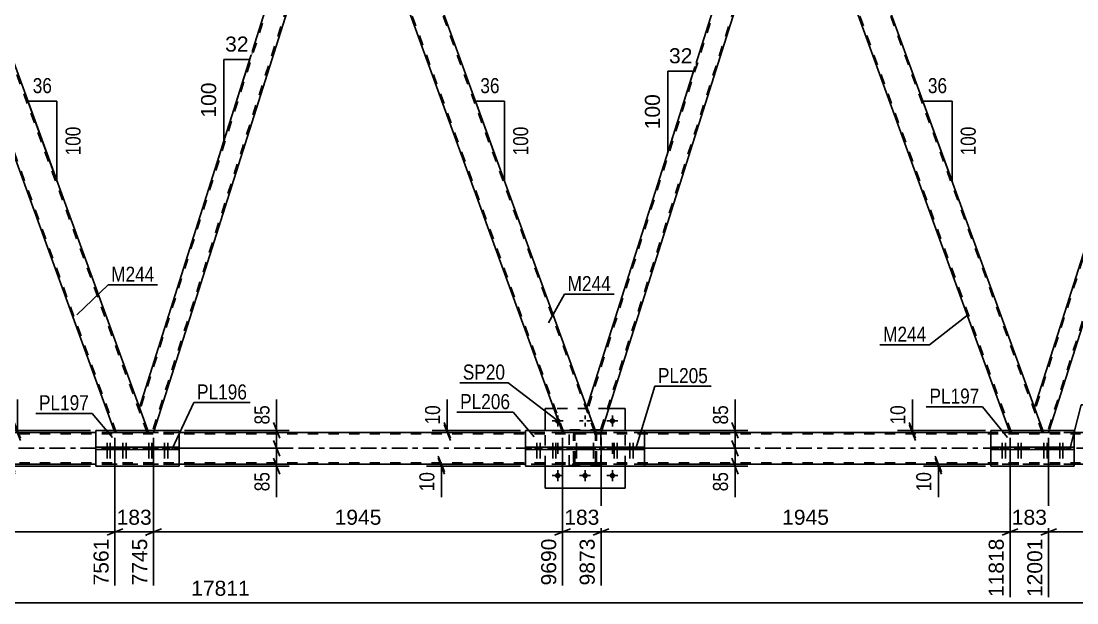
# Model space of a CAD drawing. Header units: millimetres. Extents: x -73 to 768, y -405 to 189.
# Drawn here: x 314.4 to 515.2, y -154.4 to -43.7 of the extents above; entities that cross this region are included whole.
import ezdxf

# ---------------------------------------------------------------- set-up
doc = ezdxf.new("R2010")
doc.units = ezdxf.units.MM
doc.linetypes.add('DXK_LINE_DOT2', pattern=[3.9198, 1.9599, -1.9599])
doc.linetypes.add('DXK_LINE_DOT3', pattern=[5.9187, 2.979, -0.9799, 0.9799, -0.9799])
doc.styles.add('Arial', font='ARIAL.TTF', dxfattribs={"height": 0.2})
doc.styles.add('Arial Narrow', font='ARIALN.TTF', dxfattribs={"height": 0.2})

# ---------------------------------------------------------------- blocks, each defined once
blk = doc.blocks.new('Part-122572935-3751 - 3735')
at = {"color": 7, "linetype": 'DXK_LINE_DOT2'}
for p, q in [((380.42, -3), (374.03, -3)), ((374.18, -3.4), (374.03, -3)), ((417.6, -122), (374.29, -3)), ((423.48, -122), (380.16, -3)), ((380.56, -3.4), (380.42, -3)), ((417.35, -122), (417.2, -121.6)), ((423.73, -122), (417.35, -122)), ((423.73, -122), (423.58, -121.6))]:
    blk.add_line(p, q, dxfattribs=at)
at = {"color": 2, "linetype": 'Continuous'}
for p, q in [((417.2, -121.6), (374.18, -3.4)), ((423.58, -121.6), (380.56, -3.4))]:
    blk.add_line(p, q, dxfattribs=at)
blk = doc.blocks.new('Part-122572935-3756 - 3735')
at = {"color": 7, "linetype": 'DXK_LINE_DOT2'}
for p, q in [((465.55, -3), (459.17, -3)), ((459.31, -3.4), (459.17, -3)), ((502.74, -122), (459.42, -3)), ((508.61, -122), (465.3, -3)), ((465.7, -3.4), (465.55, -3)), ((502.48, -122), (502.33, -121.6)), ((508.87, -122), (502.48, -122)), ((508.87, -122), (508.72, -121.6))]:
    blk.add_line(p, q, dxfattribs=at)
at = {"color": 2, "linetype": 'Continuous'}
for p, q in [((502.33, -121.6), (459.31, -3.4)), ((508.72, -121.6), (465.7, -3.4))]:
    blk.add_line(p, q, dxfattribs=at)
blk = doc.blocks.new('Part-122572935-3768 - 3735')
at = {"color": 7, "linetype": 'DXK_LINE_DOT2'}
for p, q in [((419.44, -122.48), (419.48, -122.29)), ((419.48, -122.29), (419.44, -122.48)), ((419.44, -127.52), (419.44, -122.48)), ((419.68, -122.48), (419.7, -122.38)), ((419.68, -127.52), (419.68, -122.48)), ((419.7, -122.38), (419.75, -122.31)), ((419.74, -122.03), (419.92, -122)), ((419.92, -122), (419.74, -122.03)), ((419.75, -122.31), (419.83, -122.25)), ((419.83, -122.25), (419.92, -122.24)), ((423.36, -122), (419.92, -122)), ((419.92, -122.24), (423.36, -122.24)), ((423.36, -122), (423.55, -122.03)), ((423.55, -122.03), (423.36, -122)), ((423.36, -122.24), (423.45, -122.25)), ((423.45, -122.25), (423.53, -122.31)), ((423.53, -122.31), (423.58, -122.38)), ((423.58, -122.38), (423.6, -122.48)), ((423.6, -127.52), (423.6, -122.48)), ((423.81, -122.29), (423.84, -122.48)), ((423.84, -122.48), (423.81, -122.29)), ((423.84, -127.52), (423.84, -122.48)), ((419.48, -127.7), (419.44, -127.52)), ((419.44, -127.52), (419.48, -127.7)), ((419.7, -127.61), (419.68, -127.52)), ((419.75, -127.69), (419.7, -127.61)), ((419.92, -128), (419.74, -127.96)), ((419.74, -127.96), (419.92, -128)), ((419.83, -127.74), (419.75, -127.69)), ((419.92, -127.76), (419.83, -127.74)), ((423.36, -127.76), (419.92, -127.76)), ((423.36, -128), (419.92, -128)), ((423.45, -127.74), (423.36, -127.76)), ((423.55, -127.96), (423.36, -128)), ((423.36, -128), (423.55, -127.96)), ((423.53, -127.69), (423.45, -127.74)), ((423.58, -127.61), (423.53, -127.69)), ((423.6, -127.52), (423.58, -127.61)), ((423.84, -127.52), (423.81, -127.7)), ((423.81, -127.7), (423.84, -127.52))]:
    blk.add_line(p, q, dxfattribs=at)
at = {"color": 7, "linetype": 'DXK_LINE_DOT3'}
blk.add_line((421.64, -125), (421.64, -125), dxfattribs=at)
at = {"color": 7, "linetype": 'DXK_LINE_DOT2'}
for centre, start, end in [((419.92, -122.48), 112.5, 157.5), ((419.92, -122.48), 112.5, 157.5), ((423.36, -122.48), 22.5, 67.5), ((423.36, -122.48), 22.5, 67.5), ((419.92, -127.52), 202.5, 247.5), ((419.92, -127.52), 202.5, 247.5), ((423.36, -127.52), 292.5, 337.5), ((423.36, -127.52), 292.5, 337.5)]:
    blk.add_arc(centre, 0.48, start, end, dxfattribs=at)
blk = doc.blocks.new('Part-122572935-3777 - 3735')
at = {"color": 2, "linetype": 'Continuous'}
for p, q in [((514.69, -121.6), (498.84, -121.6)), ((498.84, -124.76), (498.84, -121.6)), ((514.69, -124.76), (514.69, -121.6)), ((498.84, -128.4), (498.84, -125.24)), ((514.69, -128.4), (514.69, -125.24)), ((514.69, -128.4), (498.84, -128.4))]:
    blk.add_line(p, q, dxfattribs=at)
at = {"color": 7, "linetype": 'DXK_LINE_DOT2'}
for p, q in [((498.84, -125.24), (498.84, -124.76)), ((514.69, -125.24), (514.69, -124.76))]:
    blk.add_line(p, q, dxfattribs=at)
blk = doc.blocks.new('Part-122572935-3778 - 3735')
at = {"color": 7, "linetype": 'DXK_LINE_DOT2'}
for p, q in [((424.64, -121.46), (418.64, -121.46)), ((418.64, -128.26), (418.64, -121.46)), ((424.64, -128.26), (424.64, -121.46)), ((424.64, -128.26), (418.64, -128.26))]:
    blk.add_line(p, q, dxfattribs=at)
blk = doc.blocks.new('Part-122572935-3783 - 3735')
at = {"color": 2, "linetype": 'Continuous'}
for p, q in [((414.04, -121.6), (414.04, -117.4)), ((415.67, -117.4), (414.04, -117.4)), ((429.24, -117.4), (426.14, -117.4)), ((429.24, -121.6), (429.24, -117.4)), ((414.04, -132.6), (414.04, -128.4)), ((429.24, -132.6), (429.24, -128.4)), ((429.24, -132.6), (414.04, -132.6))]:
    blk.add_line(p, q, dxfattribs=at)
at = {"color": 7, "linetype": 'DXK_LINE_DOT2'}
for p, q in [((426.14, -117.4), (415.67, -117.4)), ((414.04, -128.4), (414.04, -121.6)), ((429.24, -128.4), (429.24, -121.6))]:
    blk.add_line(p, q, dxfattribs=at)
blk = doc.blocks.new('Part-122572935-3798 - 3735')
at = {"color": 2, "linetype": 'Continuous'}
for p, q in [((432.93, -121.6), (410.33, -121.6)), ((410.33, -124.76), (410.33, -121.6)), ((432.93, -124.76), (432.93, -121.6)), ((410.33, -128.4), (410.33, -125.24)), ((432.93, -128.4), (432.93, -125.24)), ((432.93, -128.4), (410.33, -128.4))]:
    blk.add_line(p, q, dxfattribs=at)
at = {"color": 7, "linetype": 'DXK_LINE_DOT2'}
for p, q in [((410.33, -125.24), (410.33, -124.76)), ((432.93, -125.24), (432.93, -124.76))]:
    blk.add_line(p, q, dxfattribs=at)
blk = doc.blocks.new('Bolt-122572935-4389 - 3735')
at = {"linetype": 'Continuous'}
for points in [[(331.09, -124.76), (330.37, -124.76), (330.37, -125.24), (331.09, -125.24)], [(331.7, -124.76), (330.98, -124.76), (330.98, -125.24), (331.7, -125.24)], [(334.11, -124.76), (333.39, -124.76), (333.39, -125.24), (334.11, -125.24)], [(334.71, -124.76), (333.99, -124.76), (333.99, -125.24), (334.71, -125.24)]]:
    blk.add_hatch(color=1, dxfattribs=at).paths.add_polyline_path(points)
at = {"color": 1, "linetype": 'Continuous'}
for p, q in [((330.73, -123.96), (330.73, -126.96)), ((331.34, -123.96), (331.34, -126.96)), ((333.75, -123.96), (333.75, -126.96)), ((334.35, -123.96), (334.35, -126.96)), ((330.37, -124.76), (330.37, -125.24)), ((330.98, -124.76), (330.98, -125.24)), ((331.09, -124.76), (331.09, -125.24)), ((331.7, -124.76), (331.7, -125.24)), ((333.39, -124.76), (333.39, -125.24)), ((333.99, -124.76), (333.99, -125.24)), ((334.11, -124.76), (334.11, -125.24)), ((334.71, -124.76), (334.71, -125.24))]:
    blk.add_line(p, q, dxfattribs=at)
blk = doc.blocks.new('Part-122572935-3957 - 3735')
at = {"color": 2, "linetype": 'Continuous'}
for p, q in [((344.42, -121.6), (328.57, -121.6)), ((328.57, -124.76), (328.57, -121.6)), ((344.42, -124.76), (344.42, -121.6)), ((328.57, -128.4), (328.57, -125.24)), ((344.42, -128.4), (344.42, -125.24)), ((344.42, -128.4), (328.57, -128.4))]:
    blk.add_line(p, q, dxfattribs=at)
at = {"color": 7, "linetype": 'DXK_LINE_DOT2'}
for p, q in [((328.57, -125.24), (328.57, -124.76)), ((344.42, -125.24), (344.42, -124.76))]:
    blk.add_line(p, q, dxfattribs=at)
blk = doc.blocks.new('Part-122572935-3996 - 3735')
at = {"color": 2, "linetype": 'Continuous'}
for p, q in [((432.93, -124.76), (410.33, -124.76)), ((410.33, -124.76), (410.33, -125.24)), ((432.93, -125.24), (410.33, -125.24)), ((416.74, -125.24), (416.74, -124.76)), ((418.23, -125.24), (418.23, -124.76)), ((425.03, -125.24), (425.03, -124.76)), ((426.53, -124.76), (426.53, -125.24)), ((432.93, -125.24), (432.93, -124.76))]:
    blk.add_line(p, q, dxfattribs=at)
at = {"color": 7, "linetype": 'DXK_LINE_DOT2'}
for p, q in [((410.33, -124.76), (432.93, -124.76)), ((410.33, -125.24), (432.93, -125.24))]:
    blk.add_line(p, q, dxfattribs=at)
blk = doc.blocks.new('Bolt-122572935-4002 - 3735')
at = {"linetype": 'Continuous'}
for points in [[(339, -124.76), (338.28, -124.76), (338.28, -125.24), (339, -125.24)], [(339.6, -124.76), (338.88, -124.76), (338.88, -125.24), (339.6, -125.24)], [(342.02, -124.76), (341.3, -124.76), (341.3, -125.24), (342.02, -125.24)], [(342.62, -124.76), (341.9, -124.76), (341.9, -125.24), (342.62, -125.24)]]:
    blk.add_hatch(color=1, dxfattribs=at).paths.add_polyline_path(points)
at = {"color": 1, "linetype": 'Continuous'}
for p, q in [((338.64, -123.96), (338.64, -126.96)), ((339.24, -123.96), (339.24, -126.96)), ((341.66, -123.96), (341.66, -126.96)), ((342.26, -123.96), (342.26, -126.96)), ((338.28, -124.76), (338.28, -125.24)), ((338.88, -124.76), (338.88, -125.24)), ((339, -124.76), (339, -125.24)), ((339.6, -124.76), (339.6, -125.24)), ((341.3, -124.76), (341.3, -125.24)), ((341.9, -124.76), (341.9, -125.24)), ((342.02, -124.76), (342.02, -125.24)), ((342.62, -124.76), (342.62, -125.24))]:
    blk.add_line(p, q, dxfattribs=at)
blk = doc.blocks.new('Part-122572935-4007 - 3735')
at = {"color": 2, "linetype": 'Continuous'}
for p, q in [((328.57, -124.76), (344.42, -124.76)), ((328.57, -124.76), (328.57, -125.24)), ((328.57, -125.24), (344.42, -125.24)), ((334.98, -125.24), (334.98, -124.76)), ((338.01, -124.76), (338.01, -125.24)), ((344.42, -124.76), (344.42, -125.24))]:
    blk.add_line(p, q, dxfattribs=at)
blk = doc.blocks.new('Part-122572935-4019 - 3735')
at = {"color": 2, "linetype": 'Continuous'}
for p, q in [((498.84, -124.76), (514.69, -124.76)), ((498.84, -124.76), (498.84, -125.24)), ((498.84, -125.24), (514.69, -125.24)), ((505.25, -125.24), (505.25, -124.76)), ((508.28, -124.76), (508.28, -125.24)), ((514.69, -124.76), (514.69, -125.24))]:
    blk.add_line(p, q, dxfattribs=at)
blk = doc.blocks.new('Bolt-122572935-4020 - 3735')
at = {"linetype": 'Continuous'}
for points in [[(509.27, -124.76), (508.55, -124.76), (508.55, -125.24), (509.27, -125.24)], [(509.87, -124.76), (509.15, -124.76), (509.15, -125.24), (509.87, -125.24)], [(512.29, -124.76), (511.57, -124.76), (511.57, -125.24), (512.29, -125.24)], [(512.89, -124.76), (512.17, -124.76), (512.17, -125.24), (512.89, -125.24)]]:
    blk.add_hatch(color=1, dxfattribs=at).paths.add_polyline_path(points)
at = {"color": 1, "linetype": 'Continuous'}
for p, q in [((508.91, -123.96), (508.91, -126.96)), ((509.51, -123.96), (509.51, -126.96)), ((511.93, -123.96), (511.93, -126.96)), ((512.53, -123.96), (512.53, -126.96)), ((508.55, -124.76), (508.55, -125.24)), ((509.15, -124.76), (509.15, -125.24)), ((509.27, -124.76), (509.27, -125.24)), ((509.87, -124.76), (509.87, -125.24)), ((511.57, -124.76), (511.57, -125.24)), ((512.17, -124.76), (512.17, -125.24)), ((512.29, -124.76), (512.29, -125.24)), ((512.89, -124.76), (512.89, -125.24))]:
    blk.add_line(p, q, dxfattribs=at)
blk = doc.blocks.new('Bolt-122572935-4021 - 3735')
at = {"linetype": 'Continuous'}
for points in [[(501.36, -124.76), (500.64, -124.76), (500.64, -125.24), (501.36, -125.24)], [(501.96, -124.76), (501.24, -124.76), (501.24, -125.24), (501.96, -125.24)], [(504.38, -124.76), (503.66, -124.76), (503.66, -125.24), (504.38, -125.24)], [(504.98, -124.76), (504.26, -124.76), (504.26, -125.24), (504.98, -125.24)]]:
    blk.add_hatch(color=1, dxfattribs=at).paths.add_polyline_path(points)
at = {"color": 1, "linetype": 'Continuous'}
for p, q in [((501, -123.96), (501, -126.96)), ((501.6, -123.96), (501.6, -126.96)), ((504.02, -123.96), (504.02, -126.96)), ((504.62, -123.96), (504.62, -126.96)), ((500.64, -124.76), (500.64, -125.24)), ((501.24, -124.76), (501.24, -125.24)), ((501.36, -124.76), (501.36, -125.24)), ((501.96, -124.76), (501.96, -125.24)), ((503.66, -124.76), (503.66, -125.24)), ((504.26, -124.76), (504.26, -125.24)), ((504.38, -124.76), (504.38, -125.24)), ((504.98, -124.76), (504.98, -125.24))]:
    blk.add_line(p, q, dxfattribs=at)
blk = doc.blocks.new('Part-122572935-4253 - 3735')
at = {"color": 2, "linetype": 'Continuous'}
for p, q in [((543.23, -3.4), (507.13, -117.23)), ((546.04, -7.77), (509.94, -121.6))]:
    blk.add_line(p, q, dxfattribs=at)
at = {"color": 7, "linetype": 'DXK_LINE_DOT2'}
for p, q in [((543.61, -3), (507.26, -117.6)), ((543.35, -3), (543.23, -3.4)), ((544.3, -3), (543.35, -3)), ((544.3, -3), (546.04, -7.77)), ((545.9, -7.4), (509.56, -122)), ((508.87, -122), (507.13, -117.23)), ((509.81, -122), (508.87, -122)), ((509.81, -122), (509.94, -121.6))]:
    blk.add_line(p, q, dxfattribs=at)
blk = doc.blocks.new('Bolt-122572935-4040 - 3735')
at = {"linetype": 'Continuous'}
for points in [[(427.51, -124.76), (426.79, -124.76), (426.79, -125.24), (427.51, -125.24)], [(428.11, -124.76), (427.39, -124.76), (427.39, -125.24), (428.11, -125.24)], [(430.53, -124.76), (429.81, -124.76), (429.81, -125.24), (430.53, -125.24)], [(431.13, -124.76), (430.41, -124.76), (430.41, -125.24), (431.13, -125.24)]]:
    blk.add_hatch(color=1, dxfattribs=at).paths.add_polyline_path(points)
at = {"color": 1, "linetype": 'Continuous'}
for p, q in [((427.15, -123.96), (427.15, -126.96)), ((427.75, -123.96), (427.75, -126.96)), ((430.17, -123.96), (430.17, -126.96)), ((430.77, -123.96), (430.77, -126.96)), ((426.79, -124.76), (426.79, -125.24)), ((427.39, -124.76), (427.39, -125.24)), ((427.51, -124.76), (427.51, -125.24)), ((428.11, -124.76), (428.11, -125.24)), ((429.81, -124.76), (429.81, -125.24)), ((430.41, -124.76), (430.41, -125.24)), ((430.53, -124.76), (430.53, -125.24)), ((431.13, -124.76), (431.13, -125.24))]:
    blk.add_line(p, q, dxfattribs=at)
blk = doc.blocks.new('Bolt-122572935-4041 - 3735')
at = {"linetype": 'Continuous'}
for points in [[(420.39, -124.76), (419.67, -124.76), (419.67, -125.24), (420.39, -125.24)], [(420.39, -124.76), (419.67, -124.76), (419.67, -125.24), (420.39, -125.24)], [(423.59, -124.76), (422.87, -124.76), (422.87, -125.24), (423.59, -125.24)], [(423.59, -124.76), (422.87, -124.76), (422.87, -125.24), (423.59, -125.24)]]:
    blk.add_hatch(color=1, dxfattribs=at).paths.add_polyline_path(points)
at = {"color": 1, "linetype": 'Continuous'}
for p, q in [((420.03, -123.96), (420.03, -126.96)), ((420.03, -123.96), (420.03, -126.96)), ((423.23, -123.96), (423.23, -126.96)), ((423.23, -123.96), (423.23, -126.96)), ((419.67, -124.76), (419.67, -125.24)), ((419.67, -124.76), (419.67, -125.24)), ((420.39, -124.76), (420.39, -125.24)), ((420.39, -124.76), (420.39, -125.24)), ((422.87, -124.76), (422.87, -125.24)), ((422.87, -124.76), (422.87, -125.24)), ((423.59, -124.76), (423.59, -125.24)), ((423.59, -124.76), (423.59, -125.24))]:
    blk.add_line(p, q, dxfattribs=at)
blk = doc.blocks.new('Bolt-122572935-4042 - 3735')
at = {"linetype": 'Continuous'}
for points in [[(412.85, -124.76), (412.13, -124.76), (412.13, -125.24), (412.85, -125.24)], [(413.45, -124.76), (412.73, -124.76), (412.73, -125.24), (413.45, -125.24)], [(415.87, -124.76), (415.15, -124.76), (415.15, -125.24), (415.87, -125.24)], [(416.47, -124.76), (415.75, -124.76), (415.75, -125.24), (416.47, -125.24)]]:
    blk.add_hatch(color=1, dxfattribs=at).paths.add_polyline_path(points)
at = {"color": 1, "linetype": 'Continuous'}
for p, q in [((412.49, -123.96), (412.49, -126.96)), ((413.09, -123.96), (413.09, -126.96)), ((415.51, -123.96), (415.51, -126.96)), ((416.11, -123.96), (416.11, -126.96)), ((412.13, -124.76), (412.13, -125.24)), ((412.73, -124.76), (412.73, -125.24)), ((412.85, -124.76), (412.85, -125.24)), ((413.45, -124.76), (413.45, -125.24)), ((415.15, -124.76), (415.15, -125.24)), ((415.75, -124.76), (415.75, -125.24)), ((415.87, -124.76), (415.87, -125.24)), ((416.47, -124.76), (416.47, -125.24))]:
    blk.add_line(p, q, dxfattribs=at)
blk = doc.blocks.new('Part-122572935-4212 - 3735')
at = {"color": 7, "linetype": 'DXK_LINE_DOT2'}
for p, q in [((692.3, -122.24), (29.76, -122.24)), ((692.3, -122), (73.17, -122)), ((344.42, -122), (328.57, -122)), ((432.93, -122), (410.33, -122)), ((514.69, -122), (498.84, -122)), ((692.3, -127.76), (29.76, -127.76)), ((692.3, -128), (73.17, -128)), ((344.42, -128), (328.57, -128)), ((432.93, -128), (410.33, -128)), ((514.69, -128), (498.84, -128))]:
    blk.add_line(p, q, dxfattribs=at)
at = {"color": 2, "linetype": 'Continuous'}
for p, q in [((328.57, -122), (259.29, -122)), ((410.33, -122), (344.42, -122)), ((498.84, -122), (432.93, -122)), ((580.6, -122), (514.69, -122)), ((328.57, -128), (259.29, -128)), ((410.33, -128), (344.42, -128)), ((498.84, -128), (432.93, -128)), ((580.6, -128), (514.69, -128))]:
    blk.add_line(p, q, dxfattribs=at)
at = {"color": 7, "linetype": 'DXK_LINE_DOT3'}
blk.add_line((29.76, -125), (692.3, -125), dxfattribs=at)
blk = doc.blocks.new('Part-122572935-4258 - 3735')
at = {"color": 2, "linetype": 'Continuous'}
for p, q in [((458.09, -3.4), (422, -117.23)), ((460.9, -7.77), (424.81, -121.6))]:
    blk.add_line(p, q, dxfattribs=at)
at = {"color": 7, "linetype": 'DXK_LINE_DOT2'}
for p, q in [((458.47, -3), (422.13, -117.6)), ((458.22, -3), (458.09, -3.4)), ((459.17, -3), (458.22, -3)), ((459.17, -3), (460.9, -7.77)), ((460.77, -7.4), (424.43, -122)), ((423.73, -122), (422, -117.23)), ((424.68, -122), (423.73, -122)), ((424.68, -122), (424.81, -121.6))]:
    blk.add_line(p, q, dxfattribs=at)
blk = doc.blocks.new('Part-122572935-4280 - 3735')
at = {"color": 2, "linetype": 'Continuous'}
for p, q in [((372.96, -3.4), (336.86, -117.23)), ((375.77, -7.77), (339.67, -121.6))]:
    blk.add_line(p, q, dxfattribs=at)
at = {"color": 7, "linetype": 'DXK_LINE_DOT2'}
for p, q in [((373.34, -3), (337, -117.6)), ((373.08, -3), (372.96, -3.4)), ((374.03, -3), (373.08, -3)), ((374.03, -3), (375.77, -7.77)), ((375.63, -7.4), (339.29, -122)), ((338.6, -122), (336.86, -117.23)), ((339.55, -122), (338.6, -122)), ((339.55, -122), (339.67, -121.6))]:
    blk.add_line(p, q, dxfattribs=at)
blk = doc.blocks.new('Bolt-122572935-4420 - 3735')
at = {"linetype": 'Continuous'}
for points in [[(416.96, -119.8, -1), (415.92, -119.8, -1)], [(427.36, -119.8, -1), (426.32, -119.8, -1)], [(416.96, -130.2, -1), (415.92, -130.2, -1)], [(422.16, -130.2, -1), (421.12, -130.2, -1)], [(427.36, -130.2, -1), (426.32, -130.2, -1)]]:
    blk.add_hatch(color=1, dxfattribs=at).paths.add_polyline_path(points)
at = {"color": 1, "linetype": 'Continuous'}
for p, q in [((415.4, -119.8), (417.48, -119.8)), ((416.44, -118.76), (416.44, -120.84)), ((420.6, -119.8), (421.3, -119.8)), ((421.64, -118.76), (421.64, -119.45)), ((421.64, -120.84), (421.64, -120.14)), ((422.68, -119.8), (421.99, -119.8)), ((425.8, -119.8), (427.88, -119.8)), ((426.84, -118.76), (426.84, -120.84)), ((416.44, -123.96), (416.44, -124.65)), ((426.84, -123.96), (426.84, -124.65)), ((415.4, -125), (416.1, -125)), ((416.44, -126.04), (416.44, -125.34)), ((417.48, -125), (416.79, -125)), ((425.8, -125), (426.5, -125)), ((426.84, -126.04), (426.84, -125.34)), ((427.88, -125), (427.19, -125)), ((415.4, -130.2), (417.48, -130.2)), ((416.44, -129.16), (416.44, -131.24)), ((420.6, -130.2), (422.68, -130.2)), ((421.64, -129.16), (421.64, -131.24)), ((425.8, -130.2), (427.88, -130.2)), ((426.84, -129.16), (426.84, -131.24))]:
    blk.add_line(p, q, dxfattribs=at)
blk = doc.blocks.new('Part-122572935-4367 - 3735')
at = {"color": 7, "linetype": 'DXK_LINE_DOT2'}
for p, q in [((295.28, -3), (288.9, -3)), ((289.05, -3.4), (288.9, -3)), ((332.47, -122), (289.15, -3)), ((338.34, -122), (295.03, -3)), ((295.43, -3.4), (295.28, -3)), ((332.21, -122), (332.06, -121.6)), ((338.6, -122), (332.21, -122)), ((338.6, -122), (338.45, -121.6))]:
    blk.add_line(p, q, dxfattribs=at)
at = {"color": 2, "linetype": 'Continuous'}
for p, q in [((332.06, -121.6), (289.05, -3.4)), ((338.45, -121.6), (295.43, -3.4))]:
    blk.add_line(p, q, dxfattribs=at)
blk = doc.blocks.new('StraightDimension-122572935-5083 - 3735')
at = {"color": 7, "linetype": 'Continuous'}
blk.add_line((-0.64, -154.41), (705.2, -154.41), dxfattribs=at)
at = {"color": 0}
blk.add_wipeout([(358.44, -153.66), (358.44, -149.46), (346.12, -149.46), (346.12, -153.66)], dxfattribs=at)
at = {"color": 3, "style": 'Arial'}
blk.add_text('17811', height=2.865, dxfattribs=at).set_placement((346.72, -153.06))
blk = doc.blocks.new('StraightDimension-122572935-21072 - 3735')
at = {"color": 7, "linetype": 'Continuous'}
for p, q in [((488.24, -126.5), (489.44, -129.5)), ((497.84, -128), (485.99, -128)), ((497.84, -128.4), (485.99, -128.4)), ((489.44, -129.9), (488.24, -126.9)), ((488.84, -128.4), (488.84, -128))]:
    blk.add_line(p, q, dxfattribs=at)
at = {"color": 0}
blk.add_wipeout([(488.09, -128.92), (483.89, -128.92), (483.89, -133.78), (488.09, -133.78)], dxfattribs=at)
at = {"color": 7, "linetype": 'Continuous'}
blk.add_line((488.84, -128.4), (488.84, -134.3), dxfattribs=at)
blk.add_line((488.84, -128.4), (488.84, -134.3), dxfattribs=at)
at = {"color": 3, "style": 'Arial Narrow'}
blk.add_text('10', height=2.863, rotation=90.0002, dxfattribs=at).set_placement((487.49, -133.18))
blk = doc.blocks.new('StraightDimension-122572935-4770 - 3735')
at = {"color": 7, "linetype": 'Continuous'}
for p, q in [((332.21, -123), (332.21, -151.09)), ((339.55, -123), (339.55, -151.09)), ((330.71, -141.5), (333.71, -140.3)), ((341.05, -140.3), (338.05, -141.5)), ((332.21, -140.9), (339.55, -140.9))]:
    blk.add_line(p, q, dxfattribs=at)
at = {"color": 0}
blk.add_wipeout([(339.81, -140.15), (339.81, -135.95), (331.94, -135.95), (331.94, -140.15)], dxfattribs=at)
at = {"color": 0, "linetype": 'Continuous'}
blk.add_wipeout([(338.95, -141.6), (334.75, -141.6), (334.75, -151.69), (338.95, -151.69)], dxfattribs=at)
at = {"color": 3, "style": 'Arial'}
blk.add_text('183', height=2.865, dxfattribs=at).set_placement((332.54, -139.55))
at = {"color": 3, "linetype": 'Continuous', "style": 'Arial'}
blk.add_text('7745', height=2.865, rotation=90.0002, dxfattribs=at).set_placement((338.35, -151.09))
blk = doc.blocks.new('AngleDimension-122572935-21363 - 3735')
at = {"color": 7, "linetype": 'Continuous'}
for p, q in [((489.44, -68.63), (485.91, -58.93)), ((491.45, -58.93), (485.91, -58.93)), ((491.45, -74.15), (485.91, -58.93)), ((491.45, -74.15), (491.45, -58.93))]:
    blk.add_line(p, q, dxfattribs=at)
at = {"color": 0}
for points in [[(491.11, -58.03), (491.11, -53.83), (486.25, -53.83), (486.25, -58.03)], [(496.55, -63.2), (492.35, -63.2), (492.35, -69.88), (496.55, -69.88)]]:
    blk.add_wipeout(points, dxfattribs=at)
at = {"color": 3, "style": 'Arial Narrow'}
blk.add_text('36', height=2.863, dxfattribs=at).set_placement((486.85, -57.43))
blk.add_text('100', height=2.863, rotation=90.0002, dxfattribs=at).set_placement((495.95, -69.28))
blk = doc.blocks.new('AngleDimension-122572935-5072 - 3735')
at = {"color": 7, "linetype": 'Continuous'}
for p, q in [((437.39, -53.25), (442.28, -53.25)), ((437.39, -68.7), (442.28, -53.25)), ((437.39, -68.7), (437.39, -53.25)), ((437.18, -69.35), (437.39, -68.7))]:
    blk.add_line(p, q, dxfattribs=at)
at = {"color": 0}
for points in [[(442.66, -52.35), (442.66, -48.15), (437.01, -48.15), (437.01, -52.35)], [(436.49, -57.04), (432.29, -57.04), (432.29, -64.91), (436.49, -64.91)]]:
    blk.add_wipeout(points, dxfattribs=at)
at = {"color": 3, "style": 'Arial'}
blk.add_text('32', height=2.865, dxfattribs=at).set_placement((437.61, -51.75))
blk.add_text('100', height=2.865, rotation=90.0002, dxfattribs=at).set_placement((435.89, -64.31))
blk = doc.blocks.new('AngleDimension-122572935-21349 - 3735')
at = {"color": 7, "linetype": 'Continuous'}
for p, q in [((404.31, -68.63), (400.78, -58.93)), ((406.32, -58.93), (400.78, -58.93)), ((406.32, -74.15), (400.78, -58.93)), ((406.32, -74.15), (406.32, -58.93))]:
    blk.add_line(p, q, dxfattribs=at)
at = {"color": 0}
for points in [[(405.97, -58.03), (405.97, -53.83), (401.12, -53.83), (401.12, -58.03)], [(411.42, -63.2), (407.22, -63.2), (407.22, -69.88), (411.42, -69.88)]]:
    blk.add_wipeout(points, dxfattribs=at)
at = {"color": 3, "style": 'Arial Narrow'}
blk.add_text('36', height=2.863, dxfattribs=at).set_placement((401.72, -57.43))
blk.add_text('100', height=2.863, rotation=90.0002, dxfattribs=at).set_placement((410.82, -69.28))
blk = doc.blocks.new('StraightDimension-122572935-21002 - 3735')
at = {"color": 7, "linetype": 'Continuous'}
for p, q in [((449.58, -123.5), (450.78, -126.5)), ((427.18, -125), (452.58, -125)), ((450.18, -128.4), (450.18, -125)), ((427.18, -128.4), (452.58, -128.4)), ((450.78, -129.9), (449.58, -126.9))]:
    blk.add_line(p, q, dxfattribs=at)
at = {"color": 0}
blk.add_wipeout([(449.43, -128.92), (445.23, -128.92), (445.23, -133.78), (449.43, -133.78)], dxfattribs=at)
at = {"color": 7, "linetype": 'Continuous'}
blk.add_line((450.18, -128.4), (450.18, -134.3), dxfattribs=at)
blk.add_line((450.18, -128.4), (450.18, -134.3), dxfattribs=at)
at = {"color": 3, "style": 'Arial Narrow'}
blk.add_text('85', height=2.863, rotation=90.0002, dxfattribs=at).set_placement((448.83, -133.18))
blk = doc.blocks.new('StraightDimension-122572935-21007 - 3735')
at = {"color": 7, "linetype": 'Continuous'}
for p, q in [((394.82, -120.1), (396.02, -123.1)), ((409.33, -121.6), (392.57, -121.6)), ((409.33, -122), (392.57, -122)), ((396.02, -123.5), (394.82, -120.5)), ((395.42, -122), (395.42, -121.6))]:
    blk.add_line(p, q, dxfattribs=at)
at = {"color": 0}
blk.add_wipeout([(394.67, -116.21), (390.47, -116.21), (390.47, -121.07), (394.67, -121.07)], dxfattribs=at)
at = {"color": 7, "linetype": 'Continuous'}
blk.add_line((395.42, -121.6), (395.42, -115.69), dxfattribs=at)
blk.add_line((395.42, -121.6), (395.42, -115.69), dxfattribs=at)
at = {"color": 3, "style": 'Arial Narrow'}
blk.add_text('10', height=2.863, rotation=90.0002, dxfattribs=at).set_placement((394.07, -120.47))
blk = doc.blocks.new('StraightDimension-122572935-20929 - 3735')
at = {"color": 7, "linetype": 'Continuous'}
for p, q in [((362.37, -123.5), (363.57, -126.5)), ((345.42, -125), (365.37, -125)), ((362.97, -128.4), (362.97, -125)), ((345.42, -128.4), (365.37, -128.4)), ((363.57, -129.9), (362.37, -126.9))]:
    blk.add_line(p, q, dxfattribs=at)
at = {"color": 0}
blk.add_wipeout([(362.22, -128.92), (358.02, -128.92), (358.02, -133.78), (362.22, -133.78)], dxfattribs=at)
at = {"color": 7, "linetype": 'Continuous'}
blk.add_line((362.97, -128.4), (362.97, -134.3), dxfattribs=at)
blk.add_line((362.97, -128.4), (362.97, -134.3), dxfattribs=at)
at = {"color": 3, "style": 'Arial Narrow'}
blk.add_text('85', height=2.863, rotation=90.0002, dxfattribs=at).set_placement((361.62, -133.18))
blk = doc.blocks.new('AngleDimension-122572935-21335 - 3735')
at = {"color": 7, "linetype": 'Continuous'}
for p, q in [((319.17, -68.63), (315.64, -58.93)), ((321.18, -58.93), (315.64, -58.93)), ((321.18, -74.15), (315.64, -58.93)), ((321.18, -74.15), (321.18, -58.93))]:
    blk.add_line(p, q, dxfattribs=at)
at = {"color": 0}
for points in [[(320.84, -58.03), (320.84, -53.83), (315.98, -53.83), (315.98, -58.03)], [(326.28, -63.2), (322.08, -63.2), (322.08, -69.88), (326.28, -69.88)]]:
    blk.add_wipeout(points, dxfattribs=at)
at = {"color": 3, "style": 'Arial Narrow'}
blk.add_text('36', height=2.863, dxfattribs=at).set_placement((316.58, -57.43))
blk.add_text('100', height=2.863, rotation=90.0002, dxfattribs=at).set_placement((325.68, -69.28))
blk = doc.blocks.new('StraightDimension-122572935-21004 - 3735')
at = {"color": 7, "linetype": 'Continuous'}
for p, q in [((449.58, -120.1), (450.78, -123.1)), ((427.18, -121.6), (452.58, -121.6)), ((450.18, -125), (450.18, -121.6)), ((450.78, -126.5), (449.58, -123.5)), ((427.18, -125), (452.58, -125))]:
    blk.add_line(p, q, dxfattribs=at)
at = {"color": 0}
blk.add_wipeout([(449.43, -116.21), (445.23, -116.21), (445.23, -121.07), (449.43, -121.07)], dxfattribs=at)
at = {"color": 7, "linetype": 'Continuous'}
blk.add_line((450.18, -121.6), (450.18, -115.69), dxfattribs=at)
blk.add_line((450.18, -121.6), (450.18, -115.69), dxfattribs=at)
at = {"color": 3, "style": 'Arial Narrow'}
blk.add_text('85', height=2.863, rotation=90.0002, dxfattribs=at).set_placement((448.83, -120.47))
blk = doc.blocks.new('StraightDimension-122572935-20931 - 3735')
at = {"color": 7, "linetype": 'Continuous'}
for p, q in [((362.37, -120.1), (363.57, -123.1)), ((345.42, -121.6), (365.37, -121.6)), ((362.97, -125), (362.97, -121.6)), ((363.57, -126.5), (362.37, -123.5)), ((345.42, -125), (365.37, -125))]:
    blk.add_line(p, q, dxfattribs=at)
at = {"color": 0}
blk.add_wipeout([(362.22, -116.21), (358.02, -116.21), (358.02, -121.07), (362.22, -121.07)], dxfattribs=at)
at = {"color": 7, "linetype": 'Continuous'}
blk.add_line((362.97, -121.6), (362.97, -115.69), dxfattribs=at)
blk.add_line((362.97, -121.6), (362.97, -115.69), dxfattribs=at)
at = {"color": 3, "style": 'Arial Narrow'}
blk.add_text('85', height=2.863, rotation=90.0002, dxfattribs=at).set_placement((361.62, -120.47))
blk = doc.blocks.new('AngleDimension-122572935-4583 - 3735')
at = {"color": 7, "linetype": 'Continuous'}
for p, q in [((352.96, -51.03), (357.85, -51.03)), ((352.96, -66.48), (357.85, -51.03)), ((352.96, -66.48), (352.96, -51.03)), ((351.7, -70.44), (352.96, -66.48))]:
    blk.add_line(p, q, dxfattribs=at)
at = {"color": 0}
for points in [[(358.23, -50.13), (358.23, -45.93), (352.58, -45.93), (352.58, -50.13)], [(352.06, -54.82), (347.86, -54.82), (347.86, -62.69), (352.06, -62.69)]]:
    blk.add_wipeout(points, dxfattribs=at)
at = {"color": 3, "style": 'Arial'}
blk.add_text('32', height=2.865, dxfattribs=at).set_placement((353.18, -49.53))
blk.add_text('100', height=2.865, rotation=90.0002, dxfattribs=at).set_placement((351.46, -62.09))
blk = doc.blocks.new('StraightDimension-122572935-4675 - 3735')
at = {"color": 7, "linetype": 'Continuous'}
for p, q in [((509.81, -123), (509.81, -153.31)), ((587.61, -123), (587.61, -153.31)), ((511.31, -140.3), (508.31, -141.5)), ((586.11, -141.5), (589.11, -140.3)), ((509.81, -140.9), (587.61, -140.9))]:
    blk.add_line(p, q, dxfattribs=at)
at = {"color": 0}
blk.add_wipeout([(553.76, -140.15), (553.76, -135.95), (543.67, -135.95), (543.67, -140.15)], dxfattribs=at)
at = {"color": 0, "linetype": 'Continuous'}
blk.add_wipeout([(587.01, -141.6), (582.81, -141.6), (582.81, -153.91), (587.01, -153.91)], dxfattribs=at)
at = {"color": 3, "style": 'Arial'}
blk.add_text('1945', height=2.865, dxfattribs=at).set_placement((544.27, -139.55))
at = {"color": 3, "linetype": 'Continuous', "style": 'Arial'}
blk.add_text('13946', height=2.865, rotation=90.0002, dxfattribs=at).set_placement((586.41, -153.31))
blk = doc.blocks.new('StraightDimension-122572935-4694 - 3735')
at = {"color": 7, "linetype": 'Continuous'}
for p, q in [((502.48, -123), (502.48, -153.31)), ((509.81, -123), (509.81, -153.31)), ((500.98, -141.5), (503.98, -140.3)), ((511.31, -140.3), (508.31, -141.5)), ((502.48, -140.9), (509.81, -140.9))]:
    blk.add_line(p, q, dxfattribs=at)
at = {"color": 0}
blk.add_wipeout([(510.08, -140.15), (510.08, -135.95), (502.21, -135.95), (502.21, -140.15)], dxfattribs=at)
at = {"color": 0, "linetype": 'Continuous'}
blk.add_wipeout([(509.21, -141.6), (505.01, -141.6), (505.01, -153.91), (509.21, -153.91)], dxfattribs=at)
at = {"color": 3, "style": 'Arial'}
blk.add_text('183', height=2.865, dxfattribs=at).set_placement((502.81, -139.55))
at = {"color": 3, "linetype": 'Continuous', "style": 'Arial'}
blk.add_text('12001', height=2.865, rotation=90.0002, dxfattribs=at).set_placement((508.61, -153.31))
blk = doc.blocks.new('StraightDimension-122572935-4713 - 3735')
at = {"color": 7, "linetype": 'Continuous'}
for p, q in [((424.68, -123), (424.68, -151.09)), ((502.48, -123), (502.48, -153.31)), ((426.18, -140.3), (423.18, -141.5)), ((500.98, -141.5), (503.98, -140.3)), ((424.68, -140.9), (502.48, -140.9))]:
    blk.add_line(p, q, dxfattribs=at)
at = {"color": 0}
blk.add_wipeout([(468.63, -140.15), (468.63, -135.95), (458.53, -135.95), (458.53, -140.15)], dxfattribs=at)
at = {"color": 0, "linetype": 'Continuous'}
blk.add_wipeout([(501.88, -141.6), (497.68, -141.6), (497.68, -153.91), (501.88, -153.91)], dxfattribs=at)
at = {"color": 3, "style": 'Arial'}
blk.add_text('1945', height=2.865, dxfattribs=at).set_placement((459.13, -139.55))
at = {"color": 3, "linetype": 'Continuous', "style": 'Arial'}
blk.add_text('11818', height=2.865, rotation=90.0002, dxfattribs=at).set_placement((501.28, -153.31))
blk = doc.blocks.new('StraightDimension-122572935-4732 - 3735')
at = {"color": 7, "linetype": 'Continuous'}
for p, q in [((417.35, -123), (417.35, -151.09)), ((424.68, -123), (424.68, -151.09)), ((415.85, -141.5), (418.85, -140.3)), ((426.18, -140.3), (423.18, -141.5)), ((417.35, -140.9), (424.68, -140.9))]:
    blk.add_line(p, q, dxfattribs=at)
at = {"color": 0}
blk.add_wipeout([(424.95, -140.15), (424.95, -135.95), (417.08, -135.95), (417.08, -140.15)], dxfattribs=at)
at = {"color": 0, "linetype": 'Continuous'}
blk.add_wipeout([(424.08, -141.6), (419.88, -141.6), (419.88, -151.69), (424.08, -151.69)], dxfattribs=at)
at = {"color": 3, "style": 'Arial'}
blk.add_text('183', height=2.865, dxfattribs=at).set_placement((417.68, -139.55))
at = {"color": 3, "linetype": 'Continuous', "style": 'Arial'}
blk.add_text('9873', height=2.865, rotation=90.0002, dxfattribs=at).set_placement((423.48, -151.09))
blk = doc.blocks.new('StraightDimension-122572935-4751 - 3735')
at = {"color": 7, "linetype": 'Continuous'}
for p, q in [((339.55, -123), (339.55, -151.09)), ((417.35, -123), (417.35, -151.09)), ((341.05, -140.3), (338.05, -141.5)), ((415.85, -141.5), (418.85, -140.3)), ((339.55, -140.9), (417.35, -140.9))]:
    blk.add_line(p, q, dxfattribs=at)
at = {"color": 0}
blk.add_wipeout([(383.49, -140.15), (383.49, -135.95), (373.4, -135.95), (373.4, -140.15)], dxfattribs=at)
at = {"color": 0, "linetype": 'Continuous'}
blk.add_wipeout([(416.75, -141.6), (412.55, -141.6), (412.55, -151.69), (416.75, -151.69)], dxfattribs=at)
at = {"color": 3, "style": 'Arial'}
blk.add_text('1945', height=2.865, dxfattribs=at).set_placement((374, -139.55))
at = {"color": 3, "linetype": 'Continuous', "style": 'Arial'}
blk.add_text('9690', height=2.865, rotation=90.0002, dxfattribs=at).set_placement((416.15, -151.09))
blk = doc.blocks.new('StraightDimension-122572935-4789 - 3735')
at = {"color": 7, "linetype": 'Continuous'}
for p, q in [((254.41, -123), (254.41, -151.09)), ((332.21, -123), (332.21, -151.09)), ((255.91, -140.3), (252.91, -141.5)), ((330.71, -141.5), (333.71, -140.3)), ((254.41, -140.9), (332.21, -140.9))]:
    blk.add_line(p, q, dxfattribs=at)
at = {"color": 0}
blk.add_wipeout([(298.36, -140.15), (298.36, -135.95), (288.26, -135.95), (288.26, -140.15)], dxfattribs=at)
at = {"color": 0, "linetype": 'Continuous'}
blk.add_wipeout([(331.61, -141.6), (327.41, -141.6), (327.41, -151.69), (331.61, -151.69)], dxfattribs=at)
at = {"color": 3, "style": 'Arial'}
blk.add_text('1945', height=2.865, dxfattribs=at).set_placement((288.86, -139.55))
at = {"color": 3, "linetype": 'Continuous', "style": 'Arial'}
blk.add_text('7561', height=2.865, rotation=90.0002, dxfattribs=at).set_placement((331.01, -151.09))
blk = doc.blocks.new('StraightDimension-122572935-20932 - 3735')
at = {"color": 7, "linetype": 'Continuous'}
for p, q in [((311.97, -126.5), (313.17, -129.5)), ((327.57, -128), (309.72, -128)), ((327.57, -128.4), (309.72, -128.4)), ((313.17, -129.9), (311.97, -126.9)), ((312.57, -128.4), (312.57, -128))]:
    blk.add_line(p, q, dxfattribs=at)
at = {"color": 0}
blk.add_wipeout([(311.82, -128.92), (307.62, -128.92), (307.62, -133.78), (311.82, -133.78)], dxfattribs=at)
at = {"color": 7, "linetype": 'Continuous'}
blk.add_line((312.57, -128.4), (312.57, -134.3), dxfattribs=at)
blk.add_line((312.57, -128.4), (312.57, -134.3), dxfattribs=at)
at = {"color": 3, "style": 'Arial Narrow'}
blk.add_text('10', height=2.863, rotation=90.0002, dxfattribs=at).set_placement((311.22, -133.18))
blk = doc.blocks.new('StraightDimension-122572935-20934 - 3735')
at = {"color": 7, "linetype": 'Continuous'}
for p, q in [((313.06, -120.1), (314.26, -123.1)), ((327.57, -121.6), (310.81, -121.6)), ((327.57, -122), (310.81, -122)), ((314.26, -123.5), (313.06, -120.5)), ((313.66, -122), (313.66, -121.6))]:
    blk.add_line(p, q, dxfattribs=at)
at = {"color": 0}
blk.add_wipeout([(312.91, -116.21), (308.71, -116.21), (308.71, -121.07), (312.91, -121.07)], dxfattribs=at)
at = {"color": 7, "linetype": 'Continuous'}
blk.add_line((313.66, -121.6), (313.66, -115.69), dxfattribs=at)
blk.add_line((313.66, -121.6), (313.66, -115.69), dxfattribs=at)
at = {"color": 3, "style": 'Arial Narrow'}
blk.add_text('10', height=2.863, rotation=90.0002, dxfattribs=at).set_placement((312.31, -120.47))
blk = doc.blocks.new('StraightDimension-122572935-21005 - 3735')
at = {"color": 7, "linetype": 'Continuous'}
for p, q in [((393.73, -126.5), (394.93, -129.5)), ((409.33, -128), (391.48, -128)), ((409.33, -128.4), (391.48, -128.4)), ((394.93, -129.9), (393.73, -126.9)), ((394.33, -128.4), (394.33, -128))]:
    blk.add_line(p, q, dxfattribs=at)
at = {"color": 0}
blk.add_wipeout([(393.58, -128.92), (389.38, -128.92), (389.38, -133.78), (393.58, -133.78)], dxfattribs=at)
at = {"color": 7, "linetype": 'Continuous'}
blk.add_line((394.33, -128.4), (394.33, -134.3), dxfattribs=at)
blk.add_line((394.33, -128.4), (394.33, -134.3), dxfattribs=at)
at = {"color": 3, "style": 'Arial Narrow'}
blk.add_text('10', height=2.863, rotation=90.0002, dxfattribs=at).set_placement((392.98, -133.18))
blk = doc.blocks.new('StraightDimension-122572935-21074 - 3735')
at = {"color": 7, "linetype": 'Continuous'}
for p, q in [((483.32, -120.1), (484.52, -123.1)), ((497.84, -121.6), (481.07, -121.6)), ((497.84, -122), (481.07, -122)), ((484.52, -123.5), (483.32, -120.5)), ((483.92, -122), (483.92, -121.6))]:
    blk.add_line(p, q, dxfattribs=at)
at = {"color": 0}
blk.add_wipeout([(483.17, -116.21), (478.97, -116.21), (478.97, -121.07), (483.17, -121.07)], dxfattribs=at)
at = {"color": 7, "linetype": 'Continuous'}
blk.add_line((483.92, -121.6), (483.92, -115.69), dxfattribs=at)
blk.add_line((483.92, -121.6), (483.92, -115.69), dxfattribs=at)
at = {"color": 3, "style": 'Arial Narrow'}
blk.add_text('10', height=2.863, rotation=90.0002, dxfattribs=at).set_placement((482.57, -120.47))
blk = doc.blocks.new('Mark-122572935-3747 - 3735')
at = {"color": 0}
blk.add_wipeout([(426.55, -95.1), (426.55, -92.1), (418.32, -92.1), (418.32, -95.1)], dxfattribs=at)
blk.add_wipeout([(426.55, -95.1), (426.55, -92.1), (418.32, -92.1), (418.32, -95.1)], dxfattribs=at)
at = {"color": 30, "linetype": 'Continuous'}
for p, q in [((414.7, -101.11), (417.72, -95.7)), ((417.72, -95.7), (427.15, -95.7))]:
    blk.add_line(p, q, dxfattribs=at)
at = {"color": 3, "style": 'Arial Narrow'}
blk.add_text('M244', height=2.863, dxfattribs=at).set_placement((418.32, -95.1))
blk = doc.blocks.new('Mark-122572935-3752 - 3735')
at = {"color": 0}
blk.add_wipeout([(486.55, -104.73), (486.55, -101.73), (478.33, -101.73), (478.33, -104.73)], dxfattribs=at)
blk.add_wipeout([(486.55, -104.73), (486.55, -101.73), (478.33, -101.73), (478.33, -104.73)], dxfattribs=at)
at = {"color": 30, "linetype": 'Continuous'}
for p in [(494.36, -99.68), (477.73, -105.33)]:
    blk.add_line(p, (487.15, -105.33), dxfattribs=at)
at = {"color": 3, "style": 'Arial Narrow'}
blk.add_text('M244', height=2.863, dxfattribs=at).set_placement((478.33, -104.73))
blk = doc.blocks.new('Mark-122572935-3773 - 3735')
at = {"color": 0}
blk.add_wipeout([(496.66, -116.5), (496.66, -113.5), (487.15, -113.5), (487.15, -116.5)], dxfattribs=at)
blk.add_wipeout([(496.66, -116.5), (496.66, -113.5), (487.15, -113.5), (487.15, -116.5)], dxfattribs=at)
at = {"color": 30, "linetype": 'Continuous'}
for p in [(486.55, -117.1), (502.02, -122.97)]:
    blk.add_line(p, (497.26, -117.1), dxfattribs=at)
at = {"color": 3, "style": 'Arial Narrow'}
blk.add_text('PL197', height=2.863, dxfattribs=at).set_placement((487.15, -116.5))
blk = doc.blocks.new('Mark-122572935-3779 - 3735')
at = {"color": 0}
blk.add_wipeout([(406.43, -111.93), (406.43, -108.93), (398.39, -108.93), (398.39, -111.93)], dxfattribs=at)
blk.add_wipeout([(406.43, -111.93), (406.43, -108.93), (398.39, -108.93), (398.39, -111.93)], dxfattribs=at)
at = {"color": 30, "linetype": 'Continuous'}
for p in [(397.79, -112.53), (416.15, -119.51)]:
    blk.add_line(p, (407.03, -112.53), dxfattribs=at)
at = {"color": 3, "style": 'Arial Narrow'}
blk.add_text('SP20', height=2.863, dxfattribs=at).set_placement((398.39, -111.93))
blk = doc.blocks.new('Mark-122572935-3794 - 3735')
at = {"color": 0}
blk.add_wipeout([(407.39, -117.55), (407.39, -114.55), (397.88, -114.55), (397.88, -117.55)], dxfattribs=at)
blk.add_wipeout([(407.39, -117.55), (407.39, -114.55), (397.88, -114.55), (397.88, -117.55)], dxfattribs=at)
at = {"color": 30, "linetype": 'Continuous'}
for p in [(397.28, -118.15), (411.94, -122.8)]:
    blk.add_line(p, (407.99, -118.15), dxfattribs=at)
at = {"color": 3, "style": 'Arial Narrow'}
blk.add_text('PL206', height=2.863, dxfattribs=at).set_placement((397.88, -117.55))
blk = doc.blocks.new('Mark-122572935-3953 - 3735')
at = {"color": 0}
blk.add_wipeout([(327.27, -117.76), (327.27, -114.76), (317.77, -114.76), (317.77, -117.76)], dxfattribs=at)
blk.add_wipeout([(327.27, -117.76), (327.27, -114.76), (317.77, -114.76), (317.77, -117.76)], dxfattribs=at)
at = {"color": 30, "linetype": 'Continuous'}
for p in [(317.17, -118.36), (331.75, -122.97)]:
    blk.add_line(p, (327.87, -118.36), dxfattribs=at)
at = {"color": 3, "style": 'Arial Narrow'}
blk.add_text('PL197', height=2.863, dxfattribs=at).set_placement((317.77, -117.76))
blk = doc.blocks.new('Mark-122572935-3992 - 3735')
at = {"color": 0}
blk.add_wipeout([(445.02, -112.6), (445.02, -109.6), (435.51, -109.6), (435.51, -112.6)], dxfattribs=at)
blk.add_wipeout([(445.02, -112.6), (445.02, -109.6), (435.51, -109.6), (435.51, -112.6)], dxfattribs=at)
at = {"color": 30, "linetype": 'Continuous'}
for p, q in [((431.29, -125.03), (434.91, -113.2)), ((434.91, -113.2), (445.62, -113.2))]:
    blk.add_line(p, q, dxfattribs=at)
at = {"color": 3, "style": 'Arial Narrow'}
blk.add_text('PL205', height=2.863, dxfattribs=at).set_placement((435.51, -112.6))
blk = doc.blocks.new('Mark-122572935-4003 - 3735')
at = {"color": 0}
blk.add_wipeout([(357.34, -115.71), (357.34, -112.71), (347.84, -112.71), (347.84, -115.71)], dxfattribs=at)
blk.add_wipeout([(357.34, -115.71), (357.34, -112.71), (347.84, -112.71), (347.84, -115.71)], dxfattribs=at)
at = {"color": 30, "linetype": 'Continuous'}
for p, q in [((343.1, -125.08), (347.24, -116.31)), ((347.24, -116.31), (357.94, -116.31))]:
    blk.add_line(p, q, dxfattribs=at)
at = {"color": 3, "style": 'Arial Narrow'}
blk.add_text('PL196', height=2.863, dxfattribs=at).set_placement((347.84, -115.71))
blk = doc.blocks.new('Mark-122572935-4015 - 3735')
at = {"color": 0}
blk.add_wipeout([(526.11, -116.13), (526.11, -113.13), (516.61, -113.13), (516.61, -116.13)], dxfattribs=at)
blk.add_wipeout([(526.11, -116.13), (526.11, -113.13), (516.61, -113.13), (516.61, -116.13)], dxfattribs=at)
at = {"color": 30, "linetype": 'Continuous'}
for p, q in [((513.88, -125.18), (516.01, -116.73)), ((516.01, -116.73), (526.71, -116.73))]:
    blk.add_line(p, q, dxfattribs=at)
at = {"color": 3, "style": 'Arial Narrow'}
blk.add_text('PL196', height=2.863, dxfattribs=at).set_placement((516.61, -116.13))
blk = doc.blocks.new('Mark-122572935-4363 - 3735')
at = {"color": 0}
blk.add_wipeout([(339.72, -93.32), (339.72, -90.32), (331.5, -90.32), (331.5, -93.32)], dxfattribs=at)
blk.add_wipeout([(339.72, -93.32), (339.72, -90.32), (331.5, -90.32), (331.5, -93.32)], dxfattribs=at)
at = {"color": 30, "linetype": 'Continuous'}
for p, q in [((324.97, -99.58), (330.9, -93.92)), ((330.9, -93.92), (340.32, -93.92))]:
    blk.add_line(p, q, dxfattribs=at)
at = {"color": 3, "style": 'Arial Narrow'}
blk.add_text('M244', height=2.863, dxfattribs=at).set_placement((331.5, -93.32))

msp = doc.modelspace()

# ---------------------------------------------------------------- block references
for name in ['Part-122572935-4367 - 3735', 'Part-122572935-4280 - 3735', 'Part-122572935-3751 - 3735', 'Part-122572935-4258 - 3735', 'Part-122572935-3756 - 3735', 'Part-122572935-4253 - 3735', 'Part-122572935-3783 - 3735', 'Bolt-122572935-4420 - 3735', 'Part-122572935-4212 - 3735', 'Part-122572935-3957 - 3735', 'Part-122572935-3798 - 3735', 'Part-122572935-3778 - 3735', 'Part-122572935-3768 - 3735', 'Part-122572935-3777 - 3735', 'Bolt-122572935-4389 - 3735', 'Bolt-122572935-4002 - 3735', 'Bolt-122572935-4042 - 3735', 'Bolt-122572935-4041 - 3735', 'Bolt-122572935-4040 - 3735', 'Bolt-122572935-4021 - 3735', 'Bolt-122572935-4020 - 3735', 'Part-122572935-4007 - 3735', 'Part-122572935-3996 - 3735', 'Part-122572935-4019 - 3735']:
    msp.add_blockref(name, (0, 0))

# ---------------------------------------------------------------- next in the draw order: block references
msp.add_blockref('StraightDimension-122572935-5083 - 3735', (0, 0))

# ---------------------------------------------------------------- next in the draw order: block references
for name in ['AngleDimension-122572935-4583 - 3735', 'AngleDimension-122572935-5072 - 3735', 'AngleDimension-122572935-21335 - 3735', 'AngleDimension-122572935-21349 - 3735', 'AngleDimension-122572935-21363 - 3735', 'Mark-122572935-4363 - 3735', 'Mark-122572935-3747 - 3735', 'Mark-122572935-3752 - 3735', 'StraightDimension-122572935-21007 - 3735', 'StraightDimension-122572935-4770 - 3735', 'StraightDimension-122572935-20929 - 3735', 'StraightDimension-122572935-21002 - 3735', 'StraightDimension-122572935-4675 - 3735', 'StraightDimension-122572935-21072 - 3735']:
    msp.add_blockref(name, (0, 0))

# ---------------------------------------------------------------- next in the draw order: block references
for name in ['Mark-122572935-3779 - 3735', 'Mark-122572935-4015 - 3735', 'StraightDimension-122572935-20931 - 3735', 'StraightDimension-122572935-21004 - 3735', 'StraightDimension-122572935-4789 - 3735', 'StraightDimension-122572935-4694 - 3735']:
    msp.add_blockref(name, (0, 0))

# ---------------------------------------------------------------- next in the draw order: block references
for name in ['StraightDimension-122572935-20934 - 3735', 'StraightDimension-122572935-4713 - 3735', 'StraightDimension-122572935-20932 - 3735']:
    msp.add_blockref(name, (0, 0))

# ---------------------------------------------------------------- next in the draw order: block references
for name in ['Mark-122572935-3992 - 3735', 'Mark-122572935-3953 - 3735', 'StraightDimension-122572935-21074 - 3735', 'StraightDimension-122572935-4732 - 3735']:
    msp.add_blockref(name, (0, 0))

# ---------------------------------------------------------------- next in the draw order: block references
for name in ['Mark-122572935-3773 - 3735', 'StraightDimension-122572935-4751 - 3735']:
    msp.add_blockref(name, (0, 0))

# ---------------------------------------------------------------- next in the draw order: block references
for name in ['Mark-122572935-4003 - 3735', 'Mark-122572935-3794 - 3735', 'StraightDimension-122572935-21005 - 3735']:
    msp.add_blockref(name, (0, 0))

doc.saveas('drawing.dxf')
